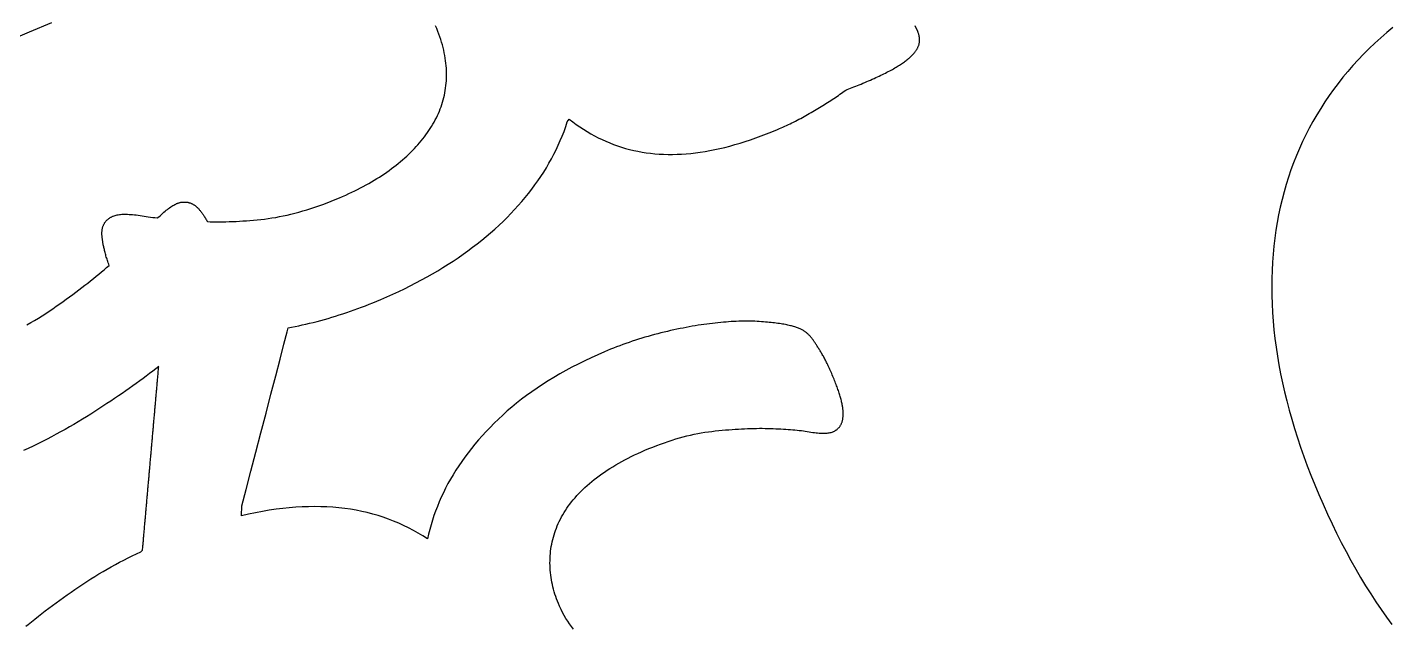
# Model space of a CAD drawing. Header units: millimetres. Extents: x 47 to 159, y 49 to 299.
# Drawn here: x 103.66 to 112.93, y 275.55 to 279.63 of the extents above; entities that cross this region are included whole.
import ezdxf

# ---------------------------------------------------------------- set-up
doc = ezdxf.new("R2010")
doc.units = ezdxf.units.MM

# ---------------------------------------------------------------- blocks, each defined once
blk = doc.blocks.new('angel 01')
blk.add_lwpolyline([(13.7473, 149.005, 0.318461), (7.1025, 157.6321, 0.033088), (4.7315, 158.0183, 0.059314), (5.669, 159.4488, 0.04376), (12.0885, 158.3954, 0.210922), (15.9501, 160.4026, 0.079784), (19.0481, 165.6029, 0.246642), (21.1813, 166.1835, 0.361521), (21.1527, 168.841, -0.135806), (23.249, 169.1582, 0.212319), (23.9904, 172.5506, 0.022534), (23.5462, 175.1802, -0.131755), (26.0246, 176.6459, 0.436709), (25.2835, 179.2048, -0.191149), (22.6575, 181.7064, -0.217566), (25.5174, 186.2385, 0.179965), (28.9277, 194.9702, -0.179604), (31.8789, 196.3348, 0.256284), (32.592, 213.1171, 0.279776), (-3.7924, 236.1417, 0.107865), (-0.2545, 243.2221, 0.285509), (-1.6205, 248.699, 0.169583), (-10.7908, 249.6092, 0.135734), (-52.0145, 225.2067, 0.13103)], format="xyb")
for points in [[(-9.7275, 230.8285), (-9.7694, 230.7939), (-9.8102, 230.7585), (-9.8501, 230.7223), (-9.8889, 230.6853), (-9.9266, 230.6475), (-9.9634, 230.6089), (-9.9991, 230.5697), (-10.0336, 230.5299), (-10.0671, 230.4895), (-10.0995, 230.4485), (-10.1307, 230.4069), (-10.1609, 230.3647), (-10.1899, 230.3218), (-10.2179, 230.2784), (-10.2447, 230.2344), (-10.2704, 230.1897), (-10.295, 230.1445), (-10.3185, 230.0986), (-10.341, 230.0521), (-10.3623, 230.0051), (-10.3825, 229.9574), (-10.4015, 229.9092), (-10.4195, 229.8604), (-10.4364, 229.8109), (-10.4521, 229.7608), (-10.4667, 229.7103), (-10.4801, 229.6592), (-10.4923, 229.6076), (-10.5033, 229.5555), (-10.5132, 229.5029), (-10.5219, 229.4499), (-10.5294, 229.3963), (-10.5358, 229.3422), (-10.541, 229.2876), (-10.545, 229.2325), (-10.5478, 229.177), (-10.5495, 229.1209), (-10.55, 229.0643), (-10.5493, 229.0072), (-10.5475, 228.9496), (-10.5445, 228.8915), (-10.5403, 228.8329), (-10.535, 228.7738), (-10.5285, 228.7143), (-10.5207, 228.6546), (-10.5117, 228.5945), (-10.5015, 228.534), (-10.4901, 228.4733), (-10.4775, 228.4123), (-10.4636, 228.3509), (-10.4485, 228.2892), (-10.4322, 228.2272), (-10.4147, 228.1648), (-10.396, 228.1022), (-10.3761, 228.0392), (-10.3549, 227.9759), (-10.3325, 227.9123), (-10.3089, 227.8483), (-10.2841, 227.784), (-10.2581, 227.7194), (-10.2308, 227.6545), (-10.2013, 227.587), (-10.1712, 227.5203), (-10.1405, 227.4548), (-10.1094, 227.3906), (-10.0778, 227.3277), (-10.0456, 227.2661), (-10.013, 227.2058), (-9.9799, 227.1468), (-9.9464, 227.089), (-9.9123, 227.0326), (-9.8777, 226.9774), (-9.8427, 226.9236), (-9.8071, 226.871), (-9.7711, 226.8197), (-9.7346, 226.7697)], [(-15.2938, 226.739), (-15.3071, 226.756), (-15.3199, 226.7738), (-15.3322, 226.7922), (-15.3441, 226.8113), (-15.3555, 226.831), (-15.3664, 226.8514), (-15.3769, 226.8725), (-15.3869, 226.8942), (-15.3948, 226.9126), (-15.4013, 226.9287), (-15.4074, 226.9447), (-15.4131, 226.9608), (-15.4184, 226.9769), (-15.4234, 226.993), (-15.4279, 227.0091), (-15.4321, 227.0253), (-15.4359, 227.0414), (-15.4392, 227.0576), (-15.4422, 227.0738), (-15.4448, 227.09), (-15.4471, 227.1062), (-15.4489, 227.1225), (-15.4503, 227.1388), (-15.4514, 227.1551), (-15.452, 227.1714), (-15.4523, 227.1877), (-15.4522, 227.204), (-15.4518, 227.2202), (-15.4509, 227.2364), (-15.4496, 227.2525), (-15.448, 227.2686), (-15.4459, 227.2845), (-15.4434, 227.3004), (-15.4405, 227.3162), (-15.4372, 227.332), (-15.4335, 227.3477), (-15.4293, 227.3633), (-15.4248, 227.3789), (-15.4199, 227.3944), (-15.4145, 227.4098), (-15.4088, 227.4251), (-15.4026, 227.4404), (-15.3961, 227.4556), (-15.3891, 227.4708), (-15.3818, 227.4859), (-15.374, 227.5009), (-15.3657, 227.5158), (-15.3569, 227.5306), (-15.3477, 227.5453), (-15.338, 227.5599), (-15.3278, 227.5744), (-15.3171, 227.5888), (-15.306, 227.6032), (-15.2944, 227.6174), (-15.2823, 227.6315), (-15.2698, 227.6456), (-15.2568, 227.6595), (-15.2433, 227.6734), (-15.2293, 227.6872), (-15.2149, 227.7008), (-15.2, 227.7144), (-15.1847, 227.7279), (-15.1689, 227.7413), (-15.1526, 227.7545), (-15.1358, 227.7675), (-15.1186, 227.7804), (-15.101, 227.7931), (-15.0829, 227.8056), (-15.0644, 227.818), (-15.0454, 227.8302), (-15.026, 227.8423), (-15.0062, 227.8542), (-14.9859, 227.8659), (-14.9651, 227.8775), (-14.944, 227.8889), (-14.9223, 227.9002), (-14.9003, 227.9112), (-14.8777, 227.9222), (-14.8548, 227.9329), (-14.8314, 227.9435), (-14.8073, 227.954), (-14.7805, 227.9654), (-14.7539, 227.9762), (-14.7275, 227.9865), (-14.7012, 227.9963), (-14.6752, 228.0057), (-14.6493, 228.0145), (-14.6236, 228.0229), (-14.5981, 228.0308), (-14.5727, 228.0382), (-14.5476, 228.0451), (-14.5226, 228.0515), (-14.4978, 228.0574), (-14.4732, 228.0628), (-14.4488, 228.0677), (-14.4245, 228.0722), (-14.4005, 228.0762), (-14.3766, 228.0796), (-14.3529, 228.0826), (-14.3294, 228.0852), (-14.3062, 228.0877), (-14.2832, 228.09), (-14.2606, 228.092), (-14.2382, 228.094), (-14.2161, 228.0957), (-14.1943, 228.0973), (-14.1727, 228.0987), (-14.1515, 228.0999), (-14.1305, 228.1009), (-14.1098, 228.1018), (-14.0894, 228.1024), (-14.0692, 228.1029), (-14.0494, 228.1033), (-14.0298, 228.1034), (-14.0105, 228.1034), (-13.9915, 228.1032), (-13.9727, 228.1028), (-13.9543, 228.1023), (-13.9362, 228.1017), (-13.9184, 228.101), (-13.901, 228.1002), (-13.8839, 228.0993), (-13.8672, 228.0984), (-13.8507, 228.0973), (-13.8347, 228.0962), (-13.8189, 228.095), (-13.8035, 228.0937), (-13.7884, 228.0923), (-13.7737, 228.0908), (-13.7593, 228.0892), (-13.7452, 228.0875), (-13.7315, 228.0858), (-13.7181, 228.0839), (-13.7051, 228.082), (-13.6923, 228.08), (-13.68, 228.0779), (-13.668, 228.0761), (-13.6564, 228.0745), (-13.6452, 228.0732), (-13.6345, 228.072), (-13.6241, 228.0712), (-13.6141, 228.0705), (-13.6046, 228.0701), (-13.5954, 228.07), (-13.5866, 228.0701), (-13.5783, 228.0704), (-13.5703, 228.0709), (-13.5628, 228.0717), (-13.5556, 228.0728), (-13.5489, 228.074), (-13.5425, 228.0756), (-13.5366, 228.0773), (-13.531, 228.0793), (-13.5268, 228.0811), (-13.5234, 228.0827), (-13.5201, 228.0844), (-13.5169, 228.0861), (-13.5138, 228.088), (-13.5108, 228.0899), (-13.5078, 228.092), (-13.5049, 228.0942), (-13.5021, 228.0964), (-13.4994, 228.0988), (-13.4968, 228.1012), (-13.4942, 228.1038), (-13.4917, 228.1064), (-13.4894, 228.1092), (-13.487, 228.112), (-13.4848, 228.115), (-13.4826, 228.1181), (-13.4806, 228.1212), (-13.4786, 228.1245), (-13.4767, 228.1278), (-13.4749, 228.1312), (-13.4732, 228.1348), (-13.4716, 228.1385), (-13.4701, 228.1423), (-13.4688, 228.1462), (-13.4675, 228.1503), (-13.4664, 228.1545), (-13.4653, 228.1588), (-13.4644, 228.1632), (-13.4636, 228.1678), (-13.4629, 228.1725), (-13.4623, 228.1773), (-13.4617, 228.1822), (-13.4613, 228.1873), (-13.461, 228.1925), (-13.4609, 228.1978), (-13.4608, 228.2032), (-13.4609, 228.2087), (-13.4611, 228.2144), (-13.4614, 228.2201), (-13.4619, 228.226), (-13.4624, 228.232), (-13.4631, 228.238), (-13.4639, 228.2443), (-13.4649, 228.2506), (-13.4659, 228.257), (-13.4671, 228.2636), (-13.4684, 228.2703), (-13.4698, 228.2771), (-13.4714, 228.284), (-13.4731, 228.291), (-13.4749, 228.2982), (-13.4769, 228.3054), (-13.479, 228.3128), (-13.4812, 228.3203), (-13.4835, 228.3279), (-13.4858, 228.3356), (-13.4883, 228.3434), (-13.4909, 228.3514), (-13.4936, 228.3595), (-13.4964, 228.3677), (-13.4993, 228.376), (-13.5024, 228.3845), (-13.5055, 228.393), (-13.5088, 228.4017), (-13.5122, 228.4105), (-13.5157, 228.4195), (-13.5193, 228.4285), (-13.523, 228.4377), (-13.5268, 228.447), (-13.5307, 228.4565), (-13.5348, 228.466), (-13.5389, 228.4757), (-13.5428, 228.4848), (-13.5467, 228.4937), (-13.5506, 228.5024), (-13.5545, 228.5109), (-13.5584, 228.5193), (-13.5622, 228.5275), (-13.566, 228.5355), (-13.5698, 228.5433), (-13.5735, 228.5509), (-13.5773, 228.5584), (-13.581, 228.5657), (-13.5847, 228.5728), (-13.5884, 228.5797), (-13.5921, 228.5865), (-13.5958, 228.5931), (-13.5994, 228.5995), (-13.6031, 228.6057), (-13.6067, 228.6117), (-13.6102, 228.6176), (-13.6137, 228.6234), (-13.6171, 228.6291), (-13.6205, 228.6346), (-13.6239, 228.6401), (-13.6272, 228.6454), (-13.6305, 228.6507), (-13.6337, 228.6558), (-13.6369, 228.6608), (-13.64, 228.6657), (-13.6431, 228.6705), (-13.6461, 228.6751), (-13.6491, 228.6797), (-13.652, 228.6841), (-13.6549, 228.6885), (-13.6577, 228.6927), (-13.6604, 228.6968), (-13.6631, 228.7008), (-13.6659, 228.7047), (-13.6687, 228.7085), (-13.6715, 228.7123), (-13.6744, 228.716), (-13.6773, 228.7196), (-13.6803, 228.7232), (-13.6833, 228.7266), (-13.6863, 228.73), (-13.6894, 228.7333), (-13.6925, 228.7365), (-13.6957, 228.7397), (-13.6988, 228.7428), (-13.7021, 228.7458), (-13.7053, 228.7487), (-13.7087, 228.7516), (-13.712, 228.7544), (-13.7154, 228.7571), (-13.7189, 228.7597), (-13.7224, 228.7623), (-13.7261, 228.7648), (-13.7301, 228.7673), (-13.7344, 228.7698), (-13.7388, 228.7723), (-13.7436, 228.7747), (-13.7485, 228.7771), (-13.7538, 228.7794), (-13.7592, 228.7817), (-13.765, 228.784), (-13.7709, 228.7863), (-13.7772, 228.7885), (-13.7836, 228.7907), (-13.7904, 228.7928), (-13.7974, 228.7949), (-13.8046, 228.797), (-13.8121, 228.7991), (-13.8198, 228.8011), (-13.8278, 228.8031), (-13.8361, 228.805), (-13.8447, 228.8069), (-13.8537, 228.8087), (-13.8631, 228.8105), (-13.8728, 228.8122), (-13.8828, 228.8139), (-13.8932, 228.8155), (-13.904, 228.817), (-13.9151, 228.8185), (-13.9266, 228.8199), (-13.9384, 228.8213), (-13.9505, 228.8226), (-13.963, 228.8238), (-13.9758, 228.825), (-13.989, 228.8261), (-14.0025, 228.8272), (-14.0164, 228.8282), (-14.0306, 228.8292), (-14.0452, 228.83), (-14.06, 228.8307), (-14.0751, 228.8312), (-14.0904, 228.8315), (-14.1059, 228.8317), (-14.1217, 228.8317), (-14.1377, 228.8316), (-14.1539, 228.8313), (-14.1705, 228.8308), (-14.1872, 228.8302), (-14.2042, 228.8293), (-14.2214, 228.8284), (-14.2389, 228.8272), (-14.2567, 228.826), (-14.2747, 228.8245), (-14.2929, 228.8229), (-14.3114, 228.8211), (-14.3301, 228.8191), (-14.349, 228.817), (-14.3682, 228.8147), (-14.3875, 228.8122), (-14.4069, 228.8095), (-14.4266, 228.8066), (-14.4464, 228.8035), (-14.4665, 228.8003), (-14.4867, 228.7968), (-14.507, 228.7932), (-14.5276, 228.7893), (-14.5483, 228.7853), (-14.5693, 228.7811), (-14.5904, 228.7767), (-14.6116, 228.7721), (-14.6331, 228.7673), (-14.6547, 228.7623), (-14.6766, 228.7572), (-14.6986, 228.7518), (-14.7206, 228.7463), (-14.7426, 228.7406), (-14.7645, 228.7346), (-14.7863, 228.7285), (-14.808, 228.7222), (-14.8296, 228.7157), (-14.8512, 228.7091), (-14.8726, 228.7022), (-14.894, 228.6951), (-14.9153, 228.6879), (-14.9366, 228.6804), (-14.9577, 228.6728), (-14.9788, 228.665), (-14.9998, 228.657), (-15.0207, 228.6488), (-15.0415, 228.6404), (-15.0622, 228.6318), (-15.0829, 228.6231), (-15.1265, 228.604), (-15.1722, 228.5832), (-15.2168, 228.5619), (-15.2606, 228.5403), (-15.3034, 228.5183), (-15.3452, 228.4958), (-15.3861, 228.4729), (-15.4261, 228.4496), (-15.4651, 228.4259), (-15.5031, 228.4018), (-15.5402, 228.3772), (-15.5764, 228.3523), (-15.6116, 228.3269), (-15.6458, 228.3011), (-15.6791, 228.2749), (-15.7115, 228.2483), (-15.7429, 228.2213), (-15.7733, 228.1939), (-15.8029, 228.1661), (-15.8317, 228.1381), (-15.8596, 228.1099), (-15.8866, 228.0815), (-15.9128, 228.053), (-15.9382, 228.0243), (-15.9627, 227.9954), (-15.9864, 227.9663), (-16.0092, 227.9371), (-16.0311, 227.9077), (-16.0522, 227.8781), (-16.0725, 227.8483), (-16.0919, 227.8183), (-16.1105, 227.7882), (-16.1283, 227.7579), (-16.1452, 227.7274), (-16.1612, 227.6967), (-16.1764, 227.6659), (-16.1908, 227.6348), (-16.2044, 227.6037), (-16.2171, 227.5725), (-16.2291, 227.5412), (-16.2402, 227.5098), (-16.2505, 227.4783), (-16.2601, 227.4467), (-16.2688, 227.4149), (-16.2767, 227.3831), (-16.2838, 227.3512), (-16.3153, 227.3715), (-16.3474, 227.3907), (-16.3799, 227.4091), (-16.4128, 227.4264), (-16.4462, 227.4428), (-16.48, 227.4583), (-16.5143, 227.4728), (-16.5491, 227.4863), (-16.5844, 227.4988), (-16.6203, 227.5103), (-16.6567, 227.5208), (-16.6936, 227.5303), (-16.7311, 227.5388), (-16.7691, 227.5463), (-16.8077, 227.5529), (-16.8468, 227.5584), (-16.8865, 227.5629), (-16.9266, 227.5664), (-16.9674, 227.5689), (-17.0087, 227.5704), (-17.0505, 227.5709), (-17.0928, 227.5704), (-17.1357, 227.5689), (-17.1792, 227.5665), (-17.2232, 227.563), (-17.2677, 227.5584), (-17.3129, 227.5528), (-17.3587, 227.5461), (-17.4051, 227.5383), (-17.4521, 227.5294), (-17.4997, 227.5194), (-17.548, 227.5084), (-17.5446, 227.5755), (-17.5153, 227.6884), (-17.4835, 227.8113), (-17.4499, 227.9408), (-17.4155, 228.0737), (-17.381, 228.2067), (-17.3473, 228.3366), (-17.3152, 228.4602), (-17.2857, 228.5742), (-17.2595, 228.6754), (-17.2374, 228.7604), (-17.2309, 228.7856), (-17.2075, 228.7903), (-17.1834, 228.7953), (-17.1591, 228.8006), (-17.1346, 228.806), (-17.1098, 228.8117), (-17.0849, 228.8176), (-17.0599, 228.8237), (-17.0348, 228.8301), (-17.0097, 228.8367), (-16.9846, 228.8436), (-16.9594, 228.8508), (-16.9342, 228.8582), (-16.909, 228.8659), (-16.8838, 228.8738), (-16.8585, 228.882), (-16.8332, 228.8905), (-16.8078, 228.8992), (-16.7824, 228.9082), (-16.757, 228.9174), (-16.7315, 228.9269), (-16.7061, 228.9366), (-16.6805, 228.9466), (-16.655, 228.9569), (-16.6294, 228.9674), (-16.6023, 228.9788), (-16.561, 228.9967), (-16.5202, 229.015), (-16.48, 229.0337), (-16.4404, 229.0527), (-16.4013, 229.0721), (-16.3629, 229.0919), (-16.325, 229.112), (-16.2877, 229.1325), (-16.2509, 229.1534), (-16.2148, 229.1746), (-16.1792, 229.1963), (-16.1442, 229.2183), (-16.1098, 229.2406), (-16.076, 229.2633), (-16.0427, 229.2864), (-16.01, 229.3099), (-15.9779, 229.3337), (-15.9464, 229.358), (-15.9155, 229.3825), (-15.8851, 229.4075), (-15.8555, 229.4327), (-15.8266, 229.4582), (-15.7983, 229.484), (-15.7708, 229.5101), (-15.744, 229.5364), (-15.7178, 229.5631), (-15.6924, 229.59), (-15.6677, 229.6172), (-15.6437, 229.6447), (-15.6204, 229.6725), (-15.5978, 229.7006), (-15.5759, 229.7289), (-15.5547, 229.7576), (-15.5342, 229.7865), (-15.5144, 229.8157), (-15.4953, 229.8452), (-15.4769, 229.875), (-15.4593, 229.905), (-15.4423, 229.9354), (-15.4261, 229.9659), (-15.4107, 229.9967), (-15.396, 230.0278), (-15.3822, 230.059), (-15.3691, 230.0904), (-15.3569, 230.1221), (-15.3454, 230.154), (-15.3347, 230.1861), (-15.3214, 230.2059), (-15.2977, 230.1874), (-15.2737, 230.1696), (-15.2495, 230.1526), (-15.225, 230.1363), (-15.2003, 230.1208), (-15.1753, 230.106), (-15.1501, 230.092), (-15.1246, 230.0787), (-15.0989, 230.0662), (-15.0729, 230.0544), (-15.0466, 230.0434), (-15.0201, 230.0331), (-14.9933, 230.0235), (-14.9662, 230.0147), (-14.9389, 230.0066), (-14.9113, 229.9992), (-14.8834, 229.9925), (-14.8552, 229.9866), (-14.8267, 229.9814), (-14.798, 229.9769), (-14.769, 229.9731), (-14.7397, 229.9701), (-14.7102, 229.9678), (-14.6804, 229.9663), (-14.6503, 229.9655), (-14.6199, 229.9654), (-14.5893, 229.966), (-14.5584, 229.9674), (-14.5272, 229.9696), (-14.4957, 229.9725), (-14.4638, 229.9761), (-14.4316, 229.9805), (-14.399, 229.9856), (-14.3661, 229.9915), (-14.3329, 229.998), (-14.2993, 230.0054), (-14.2654, 230.0134), (-14.2312, 230.0222), (-14.1966, 230.0318), (-14.1617, 230.042), (-14.1265, 230.0531), (-14.0909, 230.0648), (-14.055, 230.0773), (-14.0188, 230.0906), (-13.9822, 230.1045), (-13.9453, 230.1193), (-13.9081, 230.1347), (-13.8943, 230.1406), (-13.8821, 230.1459), (-13.8699, 230.1514), (-13.8577, 230.1569), (-13.8456, 230.1625), (-13.8335, 230.1681), (-13.8214, 230.1739), (-13.8094, 230.1797), (-13.7974, 230.1856), (-13.7854, 230.1916), (-13.7735, 230.1977), (-13.7616, 230.2039), (-13.7497, 230.2101), (-13.7379, 230.2164), (-13.7261, 230.2228), (-13.7144, 230.2293), (-13.7026, 230.2359), (-13.691, 230.2426), (-13.6793, 230.2493), (-13.6677, 230.2561), (-13.6562, 230.2629), (-13.6447, 230.2698), (-13.6334, 230.2766), (-13.6221, 230.2835), (-13.6109, 230.2904), (-13.5998, 230.2973), (-13.5888, 230.3042), (-13.5779, 230.3111), (-13.5671, 230.3181), (-13.5563, 230.325), (-13.5456, 230.332), (-13.5351, 230.3389), (-13.5245, 230.3459), (-13.5141, 230.3529), (-13.5038, 230.3599), (-13.4935, 230.3669), (-13.4833, 230.3739), (-13.4732, 230.3809), (-13.4632, 230.3879), (-13.4534, 230.395), (-13.4437, 230.4021), (-13.4332, 230.407), (-13.4222, 230.411), (-13.411, 230.4152), (-13.3996, 230.4196), (-13.388, 230.4241), (-13.3762, 230.4288), (-13.3643, 230.4336), (-13.3521, 230.4385), (-13.3397, 230.4437), (-13.3271, 230.4489), (-13.3142, 230.4544), (-13.3011, 230.46), (-13.2882, 230.4656), (-13.2755, 230.4711), (-13.2632, 230.4766), (-13.2511, 230.482), (-13.2393, 230.4874), (-13.2277, 230.4928), (-13.2164, 230.498), (-13.2054, 230.5033), (-13.1947, 230.5085), (-13.1842, 230.5136), (-13.174, 230.5187), (-13.1641, 230.5237), (-13.1544, 230.5287), (-13.1451, 230.5337), (-13.1359, 230.5385), (-13.1271, 230.5434), (-13.1185, 230.5482), (-13.1102, 230.5529), (-13.1022, 230.5576), (-13.0943, 230.5623), (-13.0867, 230.5669), (-13.0793, 230.5715), (-13.0721, 230.5761), (-13.0652, 230.5807), (-13.0584, 230.5852), (-13.0519, 230.5897), (-13.0456, 230.5942), (-13.0394, 230.5986), (-13.0336, 230.6031), (-13.0279, 230.6075), (-13.0224, 230.6118), (-13.0172, 230.6162), (-13.0121, 230.6205), (-13.0073, 230.6248), (-13.0027, 230.6291), (-12.9983, 230.6333), (-12.9942, 230.6375), (-12.9902, 230.6417), (-12.9864, 230.6459), (-12.9828, 230.65), (-12.9793, 230.6541), (-12.976, 230.6583), (-12.9728, 230.6623), (-12.9698, 230.6664), (-12.967, 230.6705), (-12.9643, 230.6745), (-12.9617, 230.6785), (-12.9593, 230.6825), (-12.9571, 230.6865), (-12.955, 230.6905), (-12.9531, 230.6945), (-12.9513, 230.6984), (-12.9497, 230.7023), (-12.9482, 230.7062), (-12.9469, 230.7101), (-12.9458, 230.714), (-12.9448, 230.7178), (-12.9439, 230.7217), (-12.9432, 230.7256), (-12.9426, 230.7295), (-12.9422, 230.7334), (-12.9419, 230.7373), (-12.9418, 230.7413), (-12.9418, 230.7453), (-12.9419, 230.7493), (-12.9422, 230.7534), (-12.9426, 230.7574), (-12.9431, 230.7615), (-12.9438, 230.7656), (-12.9446, 230.7698), (-12.9456, 230.7739), (-12.9467, 230.7781), (-12.9479, 230.7823), (-12.9493, 230.7865), (-12.9508, 230.7907), (-12.9525, 230.795), (-12.9548, 230.8006), (-12.9714, 230.8397)], [(-18.8381, 230.8605), (-18.9888, 230.7965), (-19.163, 230.7225)], [(-19.006, 228.8064), (-18.9793, 228.8218), (-18.9531, 228.8374), (-18.9274, 228.853), (-18.9021, 228.8687), (-18.8773, 228.8845), (-18.853, 228.9005), (-18.8291, 228.9165), (-18.8057, 228.9327), (-18.7826, 228.9489), (-18.7599, 228.965), (-18.7376, 228.981), (-18.7157, 228.997), (-18.6941, 229.0128), (-18.6729, 229.0286), (-18.652, 229.0443), (-18.6316, 229.0599), (-18.6114, 229.0754), (-18.5917, 229.0908), (-18.5723, 229.1061), (-18.5533, 229.1214), (-18.5346, 229.1366), (-18.5163, 229.1517), (-18.4984, 229.1667), (-18.4808, 229.1816), (-18.4636, 229.1965), (-18.4468, 229.2112), (-18.4498, 229.2197), (-18.4528, 229.2281), (-18.4556, 229.2363), (-18.4583, 229.2444), (-18.4609, 229.2524), (-18.4634, 229.2602), (-18.4657, 229.2679), (-18.468, 229.2755), (-18.4701, 229.2829), (-18.4722, 229.2903), (-18.4741, 229.2975), (-18.4759, 229.3045), (-18.4776, 229.3115), (-18.4792, 229.3183), (-18.4808, 229.325), (-18.4823, 229.3317), (-18.4837, 229.3381), (-18.485, 229.3445), (-18.4863, 229.3508), (-18.4874, 229.3569), (-18.4885, 229.363), (-18.4896, 229.3689), (-18.4905, 229.3747), (-18.4914, 229.3804), (-18.4921, 229.386), (-18.4928, 229.3915), (-18.4935, 229.3968), (-18.494, 229.402), (-18.4945, 229.4072), (-18.4949, 229.4122), (-18.4952, 229.4171), (-18.4954, 229.4218), (-18.4956, 229.4265), (-18.4956, 229.4311), (-18.4956, 229.4356), (-18.4954, 229.44), (-18.4951, 229.4444), (-18.4947, 229.4486), (-18.4941, 229.4528), (-18.4935, 229.4568), (-18.4928, 229.4608), (-18.4919, 229.4647), (-18.491, 229.4685), (-18.4899, 229.4723), (-18.4887, 229.4759), (-18.4874, 229.4795), (-18.486, 229.4829), (-18.4845, 229.4863), (-18.4828, 229.4897), (-18.4811, 229.4929), (-18.4792, 229.496), (-18.4772, 229.4991), (-18.4752, 229.502), (-18.4731, 229.5049), (-18.4709, 229.5077), (-18.4687, 229.5105), (-18.4663, 229.5132), (-18.4639, 229.5158), (-18.4614, 229.5183), (-18.4589, 229.5208), (-18.4562, 229.5232), (-18.4535, 229.5255), (-18.4507, 229.5278), (-18.4478, 229.53), (-18.4449, 229.5321), (-18.4419, 229.5341), (-18.4388, 229.5361), (-18.4356, 229.538), (-18.4323, 229.5398), (-18.429, 229.5416), (-18.4256, 229.5433), (-18.4221, 229.5449), (-18.4182, 229.5466), (-18.4123, 229.5488), (-18.406, 229.5508), (-18.3993, 229.5526), (-18.3922, 229.5541), (-18.3847, 229.5555), (-18.3768, 229.5566), (-18.3685, 229.5574), (-18.3598, 229.5581), (-18.3506, 229.5585), (-18.3411, 229.5587), (-18.3312, 229.5586), (-18.3208, 229.5584), (-18.3101, 229.5579), (-18.2989, 229.5571), (-18.2874, 229.5562), (-18.2754, 229.555), (-18.263, 229.5536), (-18.2502, 229.5519), (-18.237, 229.5501), (-18.2234, 229.548), (-18.2095, 229.5458), (-18.1953, 229.5436), (-18.1808, 229.5415), (-18.166, 229.5395), (-18.1509, 229.5374), (-18.1356, 229.5355), (-18.12, 229.5335), (-18.1094, 229.5399), (-18.1005, 229.5485), (-18.0918, 229.5566), (-18.0832, 229.5644), (-18.0749, 229.5718), (-18.0667, 229.5789), (-18.0587, 229.5855), (-18.0509, 229.5917), (-18.0432, 229.5976), (-18.0358, 229.6031), (-18.0285, 229.6082), (-18.0214, 229.6129), (-18.0145, 229.6173), (-18.0077, 229.6212), (-18.0011, 229.6248), (-17.9947, 229.628), (-17.9885, 229.6307), (-17.9849, 229.6322), (-17.9813, 229.6336), (-17.9777, 229.6349), (-17.9741, 229.636), (-17.9705, 229.6371), (-17.9669, 229.638), (-17.9634, 229.6388), (-17.9598, 229.6396), (-17.9562, 229.6402), (-17.9526, 229.6407), (-17.9491, 229.6412), (-17.9455, 229.6415), (-17.9419, 229.6417), (-17.9383, 229.6418), (-17.9347, 229.6418), (-17.9312, 229.6417), (-17.9276, 229.6415), (-17.924, 229.6413), (-17.9204, 229.6409), (-17.9168, 229.6404), (-17.9132, 229.6398), (-17.9097, 229.6391), (-17.9062, 229.6382), (-17.9027, 229.6373), (-17.8992, 229.6362), (-17.8958, 229.6351), (-17.8924, 229.6338), (-17.889, 229.6324), (-17.8857, 229.6309), (-17.8823, 229.6293), (-17.879, 229.6275), (-17.8757, 229.6257), (-17.8725, 229.6237), (-17.8692, 229.6217), (-17.866, 229.6195), (-17.8628, 229.6172), (-17.8597, 229.6148), (-17.8566, 229.6122), (-17.8534, 229.6096), (-17.8504, 229.6068), (-17.8473, 229.6039), (-17.8443, 229.6009), (-17.8412, 229.5977), (-17.8381, 229.5944), (-17.8349, 229.5909), (-17.8318, 229.5873), (-17.8286, 229.5835), (-17.8254, 229.5795), (-17.8222, 229.5754), (-17.819, 229.5712), (-17.8157, 229.5667), (-17.8124, 229.5622), (-17.8091, 229.5575), (-17.8058, 229.5526), (-17.8025, 229.5476), (-17.7991, 229.5424), (-17.7957, 229.5371), (-17.7923, 229.5316), (-17.7889, 229.526), (-17.7855, 229.5202), (-17.782, 229.5143), (-17.7785, 229.5082), (-17.7615, 229.5065), (-17.7403, 229.5063), (-17.7189, 229.5063), (-17.6972, 229.5065), (-17.6753, 229.5069), (-17.6531, 229.5075), (-17.6306, 229.5082), (-17.6079, 229.5092), (-17.5849, 229.5103), (-17.5616, 229.5116), (-17.5381, 229.5131), (-17.5143, 229.5148), (-17.4903, 229.5167), (-17.466, 229.5187), (-17.4415, 229.521), (-17.4167, 229.5234), (-17.3917, 229.5262), (-17.3665, 229.5295), (-17.3411, 229.5333), (-17.3155, 229.5376), (-17.2898, 229.5423), (-17.2639, 229.5475), (-17.2378, 229.5532), (-17.2115, 229.5594), (-17.1851, 229.566), (-17.1584, 229.5732), (-17.1316, 229.5808), (-17.1046, 229.5888), (-17.0774, 229.5974), (-17.0501, 229.6064), (-17.0225, 229.6159), (-16.9948, 229.6259), (-16.9669, 229.6364), (-16.9388, 229.6473), (-16.9105, 229.6587), (-16.8821, 229.6706), (-16.8608, 229.6798), (-16.8398, 229.6891), (-16.8191, 229.6985), (-16.7988, 229.7081), (-16.7787, 229.7178), (-16.7589, 229.7276), (-16.7394, 229.7376), (-16.7202, 229.7478), (-16.7013, 229.758), (-16.6827, 229.7685), (-16.6644, 229.779), (-16.6464, 229.7897), (-16.6286, 229.8005), (-16.6112, 229.8115), (-16.5941, 229.8226), (-16.5772, 229.8339), (-16.5607, 229.8453), (-16.5445, 229.8568), (-16.5285, 229.8685), (-16.5129, 229.8803), (-16.4975, 229.8923), (-16.4825, 229.9043), (-16.4677, 229.9165), (-16.4533, 229.9288), (-16.4392, 229.9412), (-16.4254, 229.9538), (-16.4119, 229.9664), (-16.3988, 229.9792), (-16.3859, 229.9921), (-16.3734, 230.0051), (-16.3612, 230.0182), (-16.3493, 230.0314), (-16.3377, 230.0448), (-16.3265, 230.0583), (-16.3155, 230.0719), (-16.3049, 230.0856), (-16.2946, 230.0994), (-16.2846, 230.1134), (-16.2749, 230.1275), (-16.2655, 230.1417), (-16.2565, 230.156), (-16.2478, 230.1703), (-16.2394, 230.1848), (-16.2315, 230.1994), (-16.224, 230.2142), (-16.2168, 230.229), (-16.21, 230.244), (-16.2036, 230.2591), (-16.1977, 230.2743), (-16.1921, 230.2896), (-16.1868, 230.3051), (-16.182, 230.3206), (-16.1776, 230.3363), (-16.1736, 230.3521), (-16.1699, 230.368), (-16.1666, 230.384), (-16.1638, 230.4002), (-16.1613, 230.4164), (-16.1592, 230.4328), (-16.1575, 230.4492), (-16.1562, 230.4658), (-16.1553, 230.4825), (-16.1548, 230.4994), (-16.1547, 230.5163), (-16.1551, 230.5333), (-16.1559, 230.5505), (-16.1572, 230.5677), (-16.1589, 230.5851), (-16.1611, 230.6025), (-16.1637, 230.6201), (-16.1667, 230.6378), (-16.1702, 230.6555), (-16.1742, 230.6734), (-16.1786, 230.6914), (-16.1834, 230.7095), (-16.1887, 230.7277), (-16.1944, 230.746), (-16.2006, 230.7644), (-16.2072, 230.7829), (-16.2142, 230.8016), (-16.2217, 230.8203), (-16.2297, 230.8393)], [(-19.0118, 226.7585), (-18.996, 226.7695), (-18.9735, 226.7882), (-18.9507, 226.8068), (-18.9275, 226.8254), (-18.9041, 226.8439), (-18.8803, 226.8624), (-18.8562, 226.8808), (-18.8318, 226.8992), (-18.807, 226.9176), (-18.782, 226.9359), (-18.7566, 226.9541), (-18.7309, 226.9723), (-18.7049, 226.9905), (-18.6785, 227.0086), (-18.6519, 227.0267), (-18.6249, 227.0446), (-18.5978, 227.0622), (-18.5706, 227.0794), (-18.5432, 227.0965), (-18.5156, 227.1132), (-18.4879, 227.1296), (-18.46, 227.1458), (-18.4319, 227.1617), (-18.4037, 227.1773), (-18.3754, 227.1926), (-18.3468, 227.2076), (-18.3182, 227.2224), (-18.2893, 227.2368), (-18.2603, 227.251), (-18.2311, 227.2649), (-18.2198, 227.2749), (-18.2191, 227.2827), (-18.2184, 227.2905), (-18.2178, 227.2983), (-18.2171, 227.3061), (-18.2164, 227.3139), (-18.2157, 227.3217), (-18.215, 227.3295), (-18.2143, 227.3373), (-18.2136, 227.3451), (-18.2129, 227.3529), (-18.2123, 227.3608), (-18.2116, 227.3686), (-18.2109, 227.3764), (-18.2102, 227.3842), (-18.2095, 227.392), (-18.2088, 227.3998), (-18.2081, 227.4076), (-18.2074, 227.4154), (-18.2068, 227.4232), (-18.2061, 227.431), (-18.2054, 227.4388), (-18.2047, 227.4466), (-18.204, 227.4544), (-18.2033, 227.4622), (-18.2026, 227.47), (-18.2019, 227.4778), (-18.2013, 227.4856), (-18.2006, 227.4934), (-18.1999, 227.5012), (-18.1992, 227.5091), (-18.1985, 227.5169), (-18.1978, 227.5247), (-18.1971, 227.5325), (-18.1964, 227.5403), (-18.1958, 227.5481), (-18.1951, 227.5559), (-18.1944, 227.5637), (-18.1937, 227.5715), (-18.193, 227.5793), (-18.1923, 227.5871), (-18.1916, 227.5949), (-18.1909, 227.6027), (-18.1903, 227.6105), (-18.1896, 227.6183), (-18.1889, 227.6261), (-18.1882, 227.6339), (-18.1875, 227.6417), (-18.1868, 227.6496), (-18.1861, 227.6574), (-18.1854, 227.6652), (-18.1848, 227.673), (-18.1841, 227.6808), (-18.1834, 227.6886), (-18.1827, 227.6964), (-18.182, 227.7042), (-18.1813, 227.712), (-18.1806, 227.7198), (-18.18, 227.7276), (-18.1793, 227.7354), (-18.1786, 227.7432), (-18.1779, 227.751), (-18.1772, 227.7588), (-18.1765, 227.7666), (-18.1758, 227.7744), (-18.1751, 227.7822), (-18.1745, 227.79), (-18.1738, 227.7979), (-18.1731, 227.8057), (-18.1724, 227.8135), (-18.1717, 227.8213), (-18.171, 227.8291), (-18.1703, 227.8369), (-18.1696, 227.8447), (-18.169, 227.8525), (-18.1683, 227.8603), (-18.1676, 227.8681), (-18.1669, 227.8759), (-18.1662, 227.8837), (-18.1655, 227.8915), (-18.1648, 227.8993), (-18.1641, 227.9071), (-18.1635, 227.9149), (-18.1628, 227.9227), (-18.1621, 227.9305), (-18.1614, 227.9383), (-18.1607, 227.9462), (-18.16, 227.954), (-18.1593, 227.9618), (-18.1586, 227.9696), (-18.158, 227.9774), (-18.1573, 227.9852), (-18.1566, 227.993), (-18.1559, 228.0008), (-18.1552, 228.0086), (-18.1545, 228.0164), (-18.1538, 228.0242), (-18.1531, 228.032), (-18.1525, 228.0398), (-18.1518, 228.0476), (-18.1511, 228.0554), (-18.1504, 228.0632), (-18.1497, 228.071), (-18.149, 228.0788), (-18.1483, 228.0867), (-18.1476, 228.0945), (-18.147, 228.1023), (-18.1463, 228.1101), (-18.1456, 228.1179), (-18.1449, 228.1257), (-18.1442, 228.1335), (-18.1435, 228.1413), (-18.1428, 228.1491), (-18.1421, 228.1569), (-18.1415, 228.1647), (-18.1408, 228.1725), (-18.1401, 228.1803), (-18.1394, 228.1881), (-18.1387, 228.1959), (-18.138, 228.2037), (-18.1373, 228.2115), (-18.1367, 228.2193), (-18.136, 228.2271), (-18.1353, 228.235), (-18.1346, 228.2428), (-18.1339, 228.2506), (-18.1332, 228.2584), (-18.1325, 228.2662), (-18.1318, 228.274), (-18.1312, 228.2818), (-18.1305, 228.2896), (-18.1298, 228.2974), (-18.1291, 228.3052), (-18.1284, 228.313), (-18.1277, 228.3208), (-18.127, 228.3286), (-18.1263, 228.3364), (-18.1257, 228.3442), (-18.125, 228.352), (-18.1243, 228.3598), (-18.1236, 228.3676), (-18.1229, 228.3755), (-18.1222, 228.3833), (-18.1215, 228.3911), (-18.1208, 228.3989), (-18.1202, 228.4067), (-18.1195, 228.4145), (-18.1188, 228.4223), (-18.1181, 228.4301), (-18.1174, 228.4379), (-18.1167, 228.4457), (-18.116, 228.4535), (-18.1153, 228.4613), (-18.1147, 228.4691), (-18.114, 228.4769), (-18.1133, 228.4847), (-18.1126, 228.4925), (-18.1119, 228.5003), (-18.1112, 228.5081), (-18.1105, 228.5159), (-18.1099, 228.5234), (-18.1293, 228.5081), (-18.1505, 228.4918), (-18.1721, 228.4753), (-18.194, 228.4588), (-18.2164, 228.4421), (-18.2391, 228.4254), (-18.2623, 228.4086), (-18.2858, 228.3917), (-18.3098, 228.3747), (-18.3342, 228.3577), (-18.3589, 228.3405), (-18.3841, 228.3233), (-18.4096, 228.3059), (-18.4356, 228.2885), (-18.462, 228.271), (-18.4887, 228.2534), (-18.5159, 228.2357), (-18.5434, 228.2179), (-18.5714, 228.2), (-18.5996, 228.1823), (-18.6282, 228.1647), (-18.6571, 228.1472), (-18.6864, 228.13), (-18.7159, 228.1129), (-18.7458, 228.096), (-18.7759, 228.0793), (-18.8064, 228.0627), (-18.8372, 228.0463), (-18.8683, 228.0301), (-18.8998, 228.0141), (-18.9315, 227.9982), (-18.9636, 227.9825), (-18.996, 227.967), (-19.0287, 227.9516)]]:
    blk.add_lwpolyline(points)

msp = doc.modelspace()

# ---------------------------------------------------------------- block references
msp.add_blockref('angel 01', (122.6612, 48.8006))

doc.saveas('drawing.dxf')
